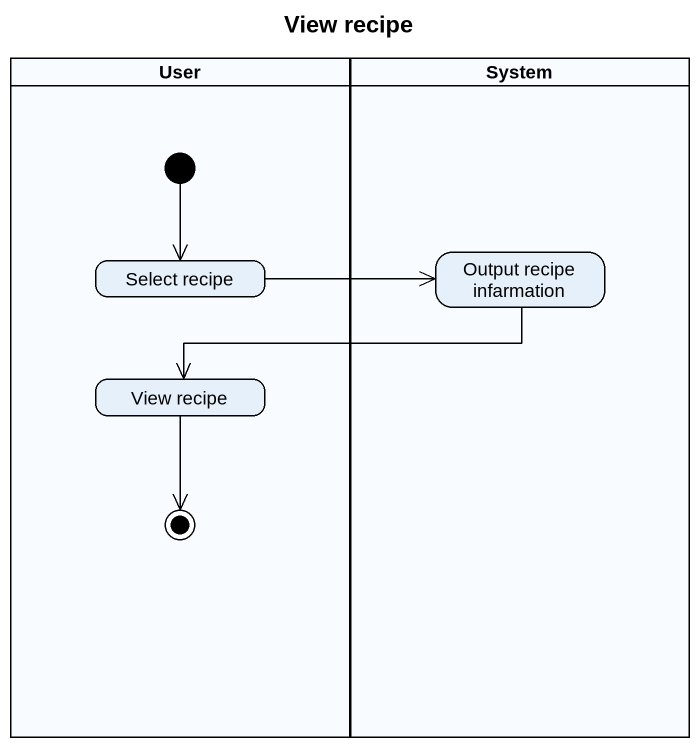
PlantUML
@startuml
title View recipe
hide empty description
state User <<partition>> {
  state "Select recipe" as Select_recipe
  state "View recipe" as View_recipe
  [*] --> Select_recipe
  View_recipe --> [*]
}
state System <<partition>> {
  state "Output recipe infarmation" as Output_recipe_infarmation
}
Select_recipe -right-> Output_recipe_infarmation
Output_recipe_infarmation -left-> View_recipe
@enduml
